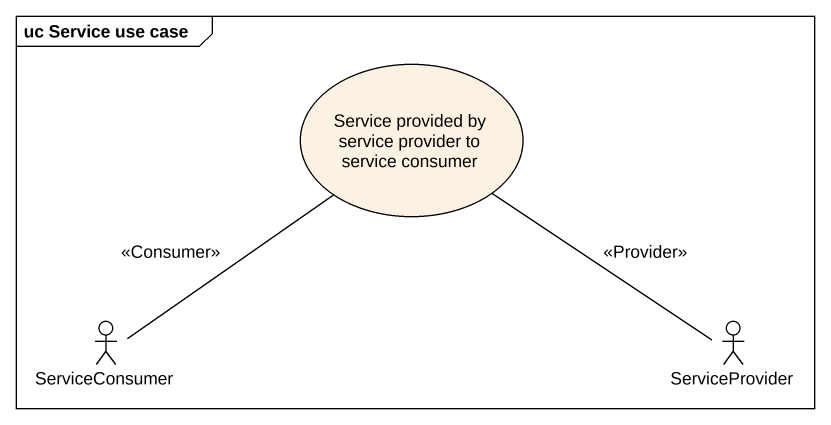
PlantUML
@startuml
mainframe uc Service use case
usecase "Service provided by service provider to service consumer" as Service_provided_by_service
actor ServiceConsumer
actor ServiceProvider
ServiceConsumer -up- Service_provided_by_service : <<Consumer>>
ServiceProvider -up- Service_provided_by_service : <<Provider>>
@enduml
